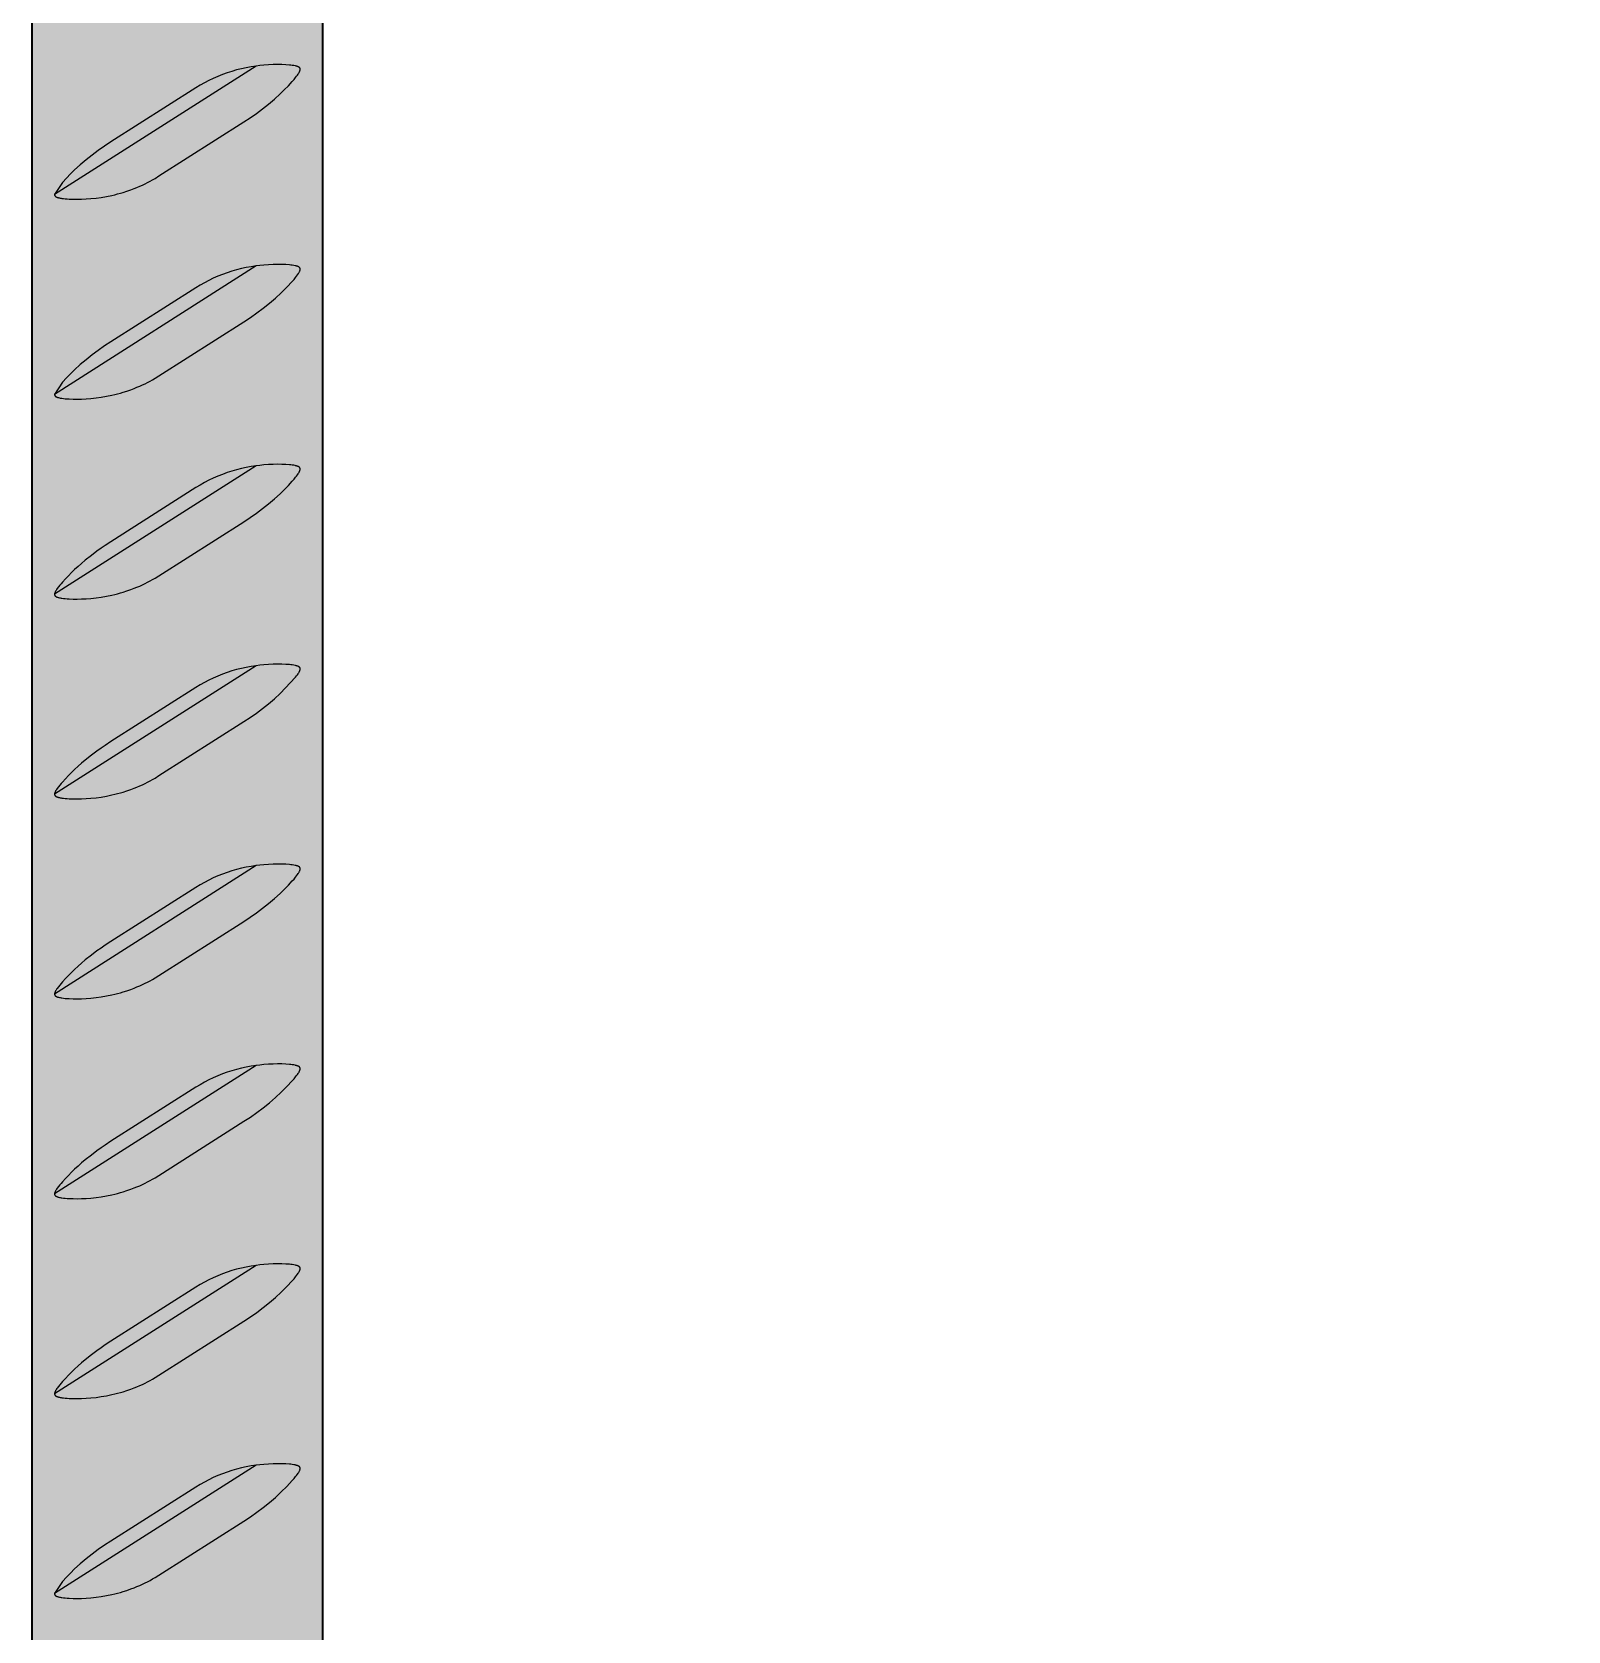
# Model space of a CAD drawing. Header units: millimetres. Extents: x -8 to 1608, y -703 to 404.
# Drawn here: x 1041.3 to 1125.8, y 93 to 181 of the extents above; entities that cross this region are included whole.
import ezdxf

# ---------------------------------------------------------------- set-up
doc = ezdxf.new("R2010")
doc.units = ezdxf.units.MM
doc.layers.add('Blocks', color=7, linetype='Continuous')
doc.layers.add('Blocks$Fill', color=7, linetype='Continuous', true_color=0xffffff)
doc.layers.add('Blocks$Inner', color=7, linetype='Continuous', lineweight=25, true_color=0x007f00)
doc.layers.add('Blocks$Outline', color=7, linetype='Continuous', lineweight=35, true_color=0xff3f3f)

# ---------------------------------------------------------------- blocks, each defined once
blk = doc.blocks.new('Rebar Coffee Table Side')
at = {"layer": 'Blocks$Fill'}
h = blk.add_hatch(color=256, dxfattribs=at)
h.paths.add_polyline_path([(94.85, 185.249), (95.1, 184.98), (108.803, 184.98), (550.85, 184.98), (550.85, 4), (550.851, 1.932), (550.855, 1.864), (550.861, 1.795), (550.869, 1.728), (550.879, 1.66), (550.892, 1.593), (550.907, 1.526), (550.924, 1.46), (550.944, 1.395), (550.966, 1.33), (550.99, 1.266), (551.016, 1.203), (551.044, 1.141), (551.074, 1.08), (551.107, 1.02), (551.141, 0.961), (551.178, 0.903), (551.216, 0.847), (551.257, 0.792), (551.299, 0.738), (551.343, 0.686), (551.389, 0.635), (551.436, 0.586), (551.485, 0.538), (551.536, 0.493), (551.588, 0.449), (551.642, 0.406), (551.697, 0.366), (551.753, 0.328), (551.811, 0.291), (551.87, 0.257), (551.93, 0.224), (551.991, 0.194), (552.053, 0.166), (552.116, 0.139), (552.18, 0.115), (552.245, 0.094), (552.311, 0.074), (552.377, 0.057), (552.443, 0.042), (552.51, 0.029), (552.578, 0.019), (552.646, 0.01), (552.714, 0.005), (552.782, 0.001), (552.85, 0), (564.919, 0.001), (564.987, 0.005), (565.055, 0.01), (565.123, 0.019), (565.19, 0.029), (565.257, 0.042), (565.324, 0.057), (565.39, 0.074), (565.455, 0.094), (565.52, 0.115), (565.584, 0.139), (565.647, 0.166), (565.709, 0.194), (565.77, 0.224), (565.83, 0.257), (565.889, 0.291), (565.947, 0.328), (566.004, 0.366), (566.059, 0.406), (566.112, 0.449), (566.165, 0.493), (566.215, 0.538), (566.264, 0.586), (566.312, 0.635), (566.358, 0.686), (566.402, 0.738), (566.444, 0.792), (566.484, 0.847), (566.523, 0.903), (566.559, 0.961), (566.594, 1.02), (566.626, 1.08), (566.656, 1.141), (566.685, 1.203), (566.711, 1.266), (566.735, 1.33), (566.757, 1.395), (566.776, 1.46), (566.793, 1.526), (566.808, 1.593), (566.821, 1.66), (566.832, 1.728), (566.84, 1.795), (566.846, 1.864), (566.849, 1.932), (566.85, 2), (566.85, 397), (559.345, 397), (550.851, 397), (550.85, 385.98), (429.135, 385.98), (428.886, 386), (546.85, 386), (547.85, 387), (547.85, 403), (546.85, 404), (98.85, 404), (97.85, 403), (97.85, 387), (98.85, 386), (216.815, 386), (216.565, 385.98), (95.1, 385.98), (94.851, 385.722), (94.85, 397), (91.783, 397), (87.794, 397), (86.355, 397), (78.85, 397), (78.85, 3), (78.851, 1.932), (78.855, 1.864), (78.861, 1.795), (78.869, 1.728), (78.879, 1.66), (78.892, 1.593), (78.907, 1.526), (78.924, 1.46), (78.944, 1.395), (78.966, 1.33), (78.99, 1.266), (79.016, 1.203), (79.044, 1.141), (79.074, 1.08), (79.107, 1.02), (79.141, 0.961), (79.178, 0.903), (79.216, 0.847), (79.257, 0.792), (79.299, 0.738), (79.343, 0.686), (79.389, 0.635), (79.436, 0.586), (79.485, 0.538), (79.536, 0.493), (79.588, 0.449), (79.642, 0.406), (79.697, 0.366), (79.753, 0.328), (79.811, 0.291), (79.87, 0.257), (79.93, 0.224), (79.991, 0.194), (80.053, 0.166), (80.116, 0.139), (80.18, 0.115), (80.245, 0.094), (80.311, 0.074), (80.377, 0.057), (80.443, 0.042), (80.51, 0.029), (80.578, 0.019), (80.646, 0.01), (80.714, 0.005), (80.782, 0.001), (80.85, 0), (92.919, 0.001), (92.987, 0.005), (93.055, 0.01), (93.123, 0.019), (93.19, 0.029), (93.257, 0.042), (93.324, 0.057), (93.39, 0.074), (93.455, 0.094), (93.52, 0.115), (93.584, 0.139), (93.647, 0.166), (93.709, 0.194), (93.77, 0.224), (93.83, 0.257), (93.889, 0.291), (93.947, 0.328), (94.004, 0.366), (94.059, 0.406), (94.112, 0.449), (94.165, 0.493), (94.215, 0.538), (94.264, 0.586), (94.312, 0.635), (94.358, 0.686), (94.402, 0.738), (94.444, 0.792), (94.484, 0.847), (94.523, 0.903), (94.559, 0.961), (94.594, 1.02), (94.626, 1.08), (94.656, 1.141), (94.685, 1.203), (94.711, 1.266), (94.735, 1.33), (94.757, 1.395), (94.776, 1.46), (94.793, 1.526), (94.808, 1.593), (94.821, 1.66), (94.832, 1.728), (94.84, 1.795), (94.846, 1.864), (94.849, 1.932), (94.85, 2)], flags=0)
h.paths.add_polyline_path([(322.147, 200.98), (95.1, 200.98), (94.851, 200.722), (94.85, 370.247), (95.1, 369.98), (108.803, 369.98), (550.85, 369.98), (550.85, 200.98), (404.73, 200.98), (323.635, 200.98)], flags=0)
at = {"layer": 'Blocks$Inner'}
for points in [[(94.85, 185.249), (94.85, 3)], [(78.85, 3), (78.85, 397)], [(91.183, 179.159), (90.912, 179.119), (90.643, 179.07), (90.376, 179.012), (90.11, 178.946), (89.847, 178.87), (89.587, 178.786), (89.33, 178.693), (89.076, 178.592), (88.825, 178.482), (88.578, 178.364), (88.336, 178.238), (88.098, 178.103), (87.864, 177.961), (83.193, 174.986), (82.841, 174.756), (82.497, 174.516), (82.16, 174.264), (81.831, 174.003), (81.51, 173.732), (81.198, 173.451), (80.966, 173.228), (80.742, 172.998), (80.525, 172.76), (80.091, 172.094), (80.091, 172.09), (80.091, 172.086), (80.091, 172.082), (80.091, 172.078), (80.092, 172.074), (80.092, 172.07), (80.093, 172.067), (80.094, 172.063), (80.094, 172.059), (80.095, 172.056), (80.096, 172.052), (80.097, 172.048), (80.098, 172.045), (80.1, 172.041), (80.101, 172.038), (80.103, 172.035), (80.104, 172.033), (80.105, 172.031), (80.106, 172.028), (80.108, 172.024), (80.11, 172.021), (80.113, 172.018), (80.115, 172.015), (80.117, 172.012), (80.12, 172.009), (80.122, 172.006), (80.125, 172.003), (80.127, 172), (80.13, 171.997), (80.133, 171.995), (80.136, 171.992), (80.139, 171.99), (80.142, 171.987), (80.146, 171.984), (80.15, 171.981), (80.154, 171.978), (80.158, 171.975), (80.162, 171.972), (80.166, 171.97), (80.171, 171.967), (80.175, 171.965), (80.184, 171.96), (80.193, 171.955), (80.202, 171.951), (80.211, 171.947), (80.223, 171.942), (80.236, 171.937), (80.249, 171.932), (80.262, 171.928), (80.289, 171.92), (80.315, 171.913), (80.359, 171.902), (80.403, 171.893), (80.449, 171.885), (80.494, 171.878), (80.587, 171.865), (80.682, 171.855), (80.785, 171.846), (80.891, 171.84), (81.108, 171.831), (81.335, 171.829), (81.571, 171.834), (81.825, 171.846), (82.091, 171.866), (82.373, 171.896), (82.654, 171.935), (82.953, 171.986), (83.25, 172.047), (83.404, 172.083), (83.558, 172.122), (83.712, 172.164), (83.864, 172.209), (84.077, 172.276), (84.288, 172.35), (84.478, 172.421), (84.628, 172.482), (84.777, 172.545), (84.924, 172.612), (85.07, 172.682), (85.21, 172.752), (85.348, 172.825), (85.485, 172.901), (85.621, 172.98), (85.837, 173.113), (90.507, 176.088), (90.859, 176.318), (91.204, 176.558), (91.54, 176.81), (91.87, 177.071), (92.19, 177.342), (92.503, 177.624), (92.734, 177.846), (92.959, 178.076), (93.175, 178.314), (93.268, 178.422), (93.358, 178.533), (93.409, 178.6), (93.459, 178.668), (93.496, 178.722), (93.514, 178.749), (93.531, 178.777), (93.545, 178.8), (93.557, 178.823), (93.569, 178.847), (93.575, 178.859), (93.581, 178.871), (93.584, 178.88), (93.588, 178.889), (93.592, 178.898), (93.595, 178.908), (93.598, 178.917), (93.601, 178.926), (93.603, 178.936), (93.604, 178.941), (93.605, 178.946), (93.607, 178.953), (93.608, 178.96), (93.608, 178.964), (93.609, 178.968), (93.609, 178.972), (93.609, 178.975), (93.609, 178.979), (93.61, 178.983), (93.61, 178.987), (93.609, 178.99), (93.609, 178.994), (93.609, 178.998), (93.608, 179.002), (93.608, 179.005), (93.607, 179.009), (93.607, 179.012), (93.606, 179.015), (93.605, 179.018), (93.604, 179.021), (93.603, 179.025), (93.602, 179.028), (93.601, 179.031), (93.6, 179.034), (93.599, 179.037), (93.597, 179.04), (93.596, 179.043), (93.594, 179.046), (93.593, 179.049), (93.591, 179.052), (93.589, 179.054), (93.587, 179.057), (93.585, 179.06), (93.582, 179.063), (93.58, 179.066), (93.578, 179.069), (93.575, 179.072), (93.573, 179.074), (93.57, 179.077), (93.567, 179.08), (93.564, 179.082), (93.562, 179.084), (93.559, 179.087), (93.556, 179.089), (93.553, 179.091), (93.547, 179.096), (93.543, 179.099), (93.539, 179.101), (93.535, 179.104), (93.531, 179.106), (93.523, 179.111), (93.515, 179.115), (93.506, 179.119), (93.498, 179.123), (93.489, 179.127), (93.48, 179.131), (93.469, 179.135), (93.457, 179.14), (93.445, 179.144), (93.433, 179.148), (93.409, 179.155), (93.385, 179.161), (93.358, 179.168), (93.33, 179.174), (93.253, 179.189), (93.175, 179.201), (93.097, 179.211), (93.018, 179.219), (92.81, 179.235), (92.592, 179.243), (92.365, 179.245), (92.129, 179.24), (91.869, 179.228), (91.61, 179.208), (91.396, 179.186), (91.183, 179.159), (80.091, 172.094)], [(91.183, 168.159), (90.912, 168.119), (90.643, 168.07), (90.376, 168.012), (90.11, 167.946), (89.847, 167.87), (89.587, 167.786), (89.33, 167.693), (89.076, 167.592), (88.825, 167.482), (88.578, 167.364), (88.336, 167.238), (88.098, 167.103), (87.864, 166.961), (83.193, 163.986), (82.841, 163.756), (82.497, 163.516), (82.16, 163.264), (81.831, 163.003), (81.51, 162.732), (81.198, 162.451), (80.966, 162.228), (80.742, 161.998), (80.525, 161.76), (80.091, 161.094), (80.091, 161.09), (80.091, 161.086), (80.091, 161.082), (80.091, 161.078), (80.092, 161.074), (80.092, 161.07), (80.093, 161.067), (80.094, 161.063), (80.094, 161.059), (80.095, 161.056), (80.096, 161.052), (80.097, 161.048), (80.098, 161.045), (80.1, 161.041), (80.101, 161.038), (80.103, 161.035), (80.104, 161.033), (80.105, 161.031), (80.106, 161.028), (80.108, 161.024), (80.11, 161.021), (80.113, 161.018), (80.115, 161.015), (80.117, 161.012), (80.12, 161.009), (80.122, 161.006), (80.125, 161.003), (80.127, 161), (80.13, 160.997), (80.133, 160.995), (80.136, 160.992), (80.139, 160.99), (80.142, 160.987), (80.146, 160.984), (80.15, 160.981), (80.154, 160.978), (80.158, 160.975), (80.162, 160.972), (80.166, 160.97), (80.171, 160.967), (80.175, 160.965), (80.184, 160.96), (80.193, 160.955), (80.202, 160.951), (80.211, 160.947), (80.223, 160.942), (80.236, 160.937), (80.249, 160.932), (80.262, 160.928), (80.289, 160.92), (80.315, 160.913), (80.359, 160.902), (80.403, 160.893), (80.449, 160.885), (80.494, 160.878), (80.587, 160.865), (80.682, 160.855), (80.785, 160.846), (80.891, 160.84), (81.108, 160.831), (81.335, 160.829), (81.571, 160.834), (81.825, 160.846), (82.091, 160.866), (82.373, 160.896), (82.654, 160.935), (82.953, 160.986), (83.25, 161.047), (83.404, 161.083), (83.558, 161.122), (83.712, 161.164), (83.864, 161.209), (84.077, 161.276), (84.288, 161.35), (84.478, 161.421), (84.628, 161.482), (84.777, 161.545), (84.924, 161.612), (85.07, 161.682), (85.21, 161.752), (85.348, 161.825), (85.485, 161.901), (85.621, 161.98), (85.837, 162.113), (90.507, 165.088), (90.873, 165.325), (91.23, 165.575), (91.578, 165.836), (91.917, 166.109), (92.247, 166.394), (92.567, 166.69), (92.876, 166.997), (93.175, 167.314), (93.268, 167.422), (93.358, 167.533), (93.409, 167.6), (93.459, 167.668), (93.496, 167.722), (93.514, 167.749), (93.531, 167.777), (93.545, 167.8), (93.557, 167.823), (93.569, 167.847), (93.575, 167.859), (93.581, 167.871), (93.584, 167.88), (93.588, 167.889), (93.592, 167.898), (93.595, 167.908), (93.598, 167.917), (93.601, 167.926), (93.603, 167.936), (93.604, 167.941), (93.605, 167.946), (93.607, 167.953), (93.608, 167.96), (93.608, 167.964), (93.609, 167.968), (93.609, 167.972), (93.609, 167.975), (93.609, 167.979), (93.61, 167.983), (93.61, 167.987), (93.609, 167.99), (93.609, 167.994), (93.609, 167.998), (93.608, 168.002), (93.608, 168.005), (93.607, 168.009), (93.607, 168.012), (93.606, 168.015), (93.605, 168.018), (93.604, 168.021), (93.603, 168.025), (93.602, 168.028), (93.601, 168.031), (93.6, 168.034), (93.599, 168.037), (93.597, 168.04), (93.596, 168.043), (93.594, 168.046), (93.593, 168.049), (93.591, 168.052), (93.589, 168.054), (93.587, 168.057), (93.585, 168.06), (93.582, 168.063), (93.58, 168.066), (93.578, 168.069), (93.575, 168.072), (93.573, 168.074), (93.57, 168.077), (93.567, 168.08), (93.564, 168.082), (93.562, 168.084), (93.559, 168.087), (93.556, 168.089), (93.553, 168.091), (93.547, 168.096), (93.543, 168.099), (93.539, 168.101), (93.535, 168.104), (93.531, 168.106), (93.523, 168.111), (93.515, 168.115), (93.506, 168.119), (93.498, 168.123), (93.489, 168.127), (93.48, 168.131), (93.469, 168.135), (93.457, 168.14), (93.445, 168.144), (93.433, 168.148), (93.409, 168.155), (93.385, 168.161), (93.358, 168.168), (93.33, 168.174), (93.253, 168.189), (93.175, 168.201), (93.097, 168.211), (93.018, 168.219), (92.81, 168.235), (92.592, 168.243), (92.365, 168.245), (92.129, 168.24), (91.869, 168.228), (91.61, 168.208), (91.396, 168.186), (91.183, 168.159), (80.091, 161.094)], [(91.183, 157.159), (90.912, 157.119), (90.643, 157.07), (90.376, 157.012), (90.11, 156.946), (89.847, 156.87), (89.587, 156.786), (89.33, 156.693), (89.076, 156.592), (88.825, 156.482), (88.578, 156.364), (88.336, 156.238), (88.098, 156.103), (87.864, 155.961), (83.193, 152.986), (82.876, 152.779), (82.649, 152.623), (82.425, 152.463), (82.119, 152.233), (81.785, 151.966), (81.581, 151.794), (81.387, 151.624), (81.198, 151.451), (81.023, 151.284), (80.853, 151.114), (80.687, 150.939), (80.525, 150.76), (80.451, 150.674), (80.379, 150.587), (80.309, 150.497), (80.241, 150.406), (80.207, 150.357), (80.192, 150.333), (80.177, 150.309), (80.164, 150.288), (80.152, 150.267), (80.14, 150.245), (80.129, 150.223), (80.121, 150.206), (80.117, 150.197), (80.114, 150.188), (80.11, 150.18), (80.107, 150.171), (80.104, 150.162), (80.101, 150.152), (80.099, 150.145), (80.097, 150.138), (80.095, 150.131), (80.094, 150.123), (80.093, 150.116), (80.092, 150.112), (80.092, 150.109), (80.092, 150.105), (80.091, 150.101), (80.091, 150.098), (80.091, 150.094), (80.091, 150.09), (80.091, 150.086), (80.091, 150.082), (80.091, 150.078), (80.092, 150.074), (80.092, 150.07), (80.093, 150.067), (80.094, 150.063), (80.094, 150.059), (80.095, 150.056), (80.096, 150.052), (80.097, 150.048), (80.098, 150.045), (80.1, 150.041), (80.101, 150.038), (80.103, 150.035), (80.104, 150.033), (80.105, 150.031), (80.106, 150.028), (80.108, 150.024), (80.11, 150.021), (80.113, 150.018), (80.115, 150.015), (80.117, 150.012), (80.12, 150.009), (80.122, 150.006), (80.125, 150.003), (80.127, 150), (80.13, 149.997), (80.133, 149.995), (80.136, 149.992), (80.139, 149.99), (80.142, 149.987), (80.146, 149.984), (80.15, 149.981), (80.154, 149.978), (80.158, 149.975), (80.162, 149.972), (80.166, 149.97), (80.171, 149.967), (80.175, 149.965), (80.184, 149.96), (80.193, 149.955), (80.202, 149.951), (80.211, 149.947), (80.223, 149.942), (80.236, 149.937), (80.249, 149.932), (80.262, 149.928), (80.289, 149.92), (80.315, 149.913), (80.359, 149.902), (80.403, 149.893), (80.449, 149.885), (80.494, 149.878), (80.587, 149.865), (80.682, 149.855), (80.785, 149.846), (80.891, 149.84), (81.108, 149.831), (81.335, 149.829), (81.571, 149.834), (81.825, 149.846), (82.091, 149.866), (82.373, 149.896), (82.654, 149.935), (82.953, 149.986), (83.25, 150.047), (83.404, 150.083), (83.558, 150.122), (83.712, 150.164), (83.864, 150.209), (84.077, 150.276), (84.288, 150.35), (84.478, 150.421), (84.628, 150.482), (84.777, 150.545), (84.924, 150.612), (85.07, 150.682), (85.21, 150.752), (85.348, 150.825), (85.485, 150.901), (85.621, 150.98), (85.837, 151.113), (90.507, 154.088), (90.859, 154.318), (91.204, 154.558), (91.54, 154.81), (91.87, 155.071), (92.19, 155.342), (92.503, 155.624), (92.734, 155.846), (92.959, 156.076), (93.175, 156.314), (93.268, 156.422), (93.358, 156.533), (93.409, 156.6), (93.459, 156.668), (93.496, 156.722), (93.514, 156.749), (93.531, 156.777), (93.545, 156.8), (93.557, 156.823), (93.569, 156.847), (93.575, 156.859), (93.581, 156.871), (93.584, 156.88), (93.588, 156.889), (93.592, 156.898), (93.595, 156.908), (93.598, 156.917), (93.601, 156.926), (93.603, 156.936), (93.604, 156.941), (93.605, 156.946), (93.607, 156.953), (93.608, 156.96), (93.608, 156.964), (93.609, 156.968), (93.609, 156.972), (93.609, 156.975), (93.609, 156.979), (93.61, 156.983), (93.61, 156.987), (93.609, 156.99), (93.609, 156.994), (93.609, 156.998), (93.608, 157.002), (93.608, 157.005), (93.607, 157.009), (93.607, 157.012), (93.606, 157.015), (93.605, 157.018), (93.604, 157.021), (93.603, 157.025), (93.602, 157.028), (93.601, 157.031), (93.6, 157.034), (93.599, 157.037), (93.597, 157.04), (93.596, 157.043), (93.594, 157.046), (93.593, 157.049), (93.591, 157.052), (93.589, 157.054), (93.587, 157.057), (93.585, 157.06), (93.582, 157.063), (93.58, 157.066), (93.578, 157.069), (93.575, 157.072), (93.573, 157.074), (93.57, 157.077), (93.567, 157.08), (93.564, 157.082), (93.562, 157.084), (93.559, 157.087), (93.556, 157.089), (93.553, 157.091), (93.547, 157.096), (93.543, 157.099), (93.539, 157.101), (93.535, 157.104), (93.531, 157.106), (93.523, 157.111), (93.515, 157.115), (93.506, 157.119), (93.498, 157.123), (93.489, 157.127), (93.48, 157.131), (93.469, 157.135), (93.457, 157.14), (93.445, 157.144), (93.433, 157.148), (93.409, 157.155), (93.385, 157.161), (93.358, 157.168), (93.33, 157.174), (93.253, 157.189), (93.175, 157.201), (93.097, 157.211), (93.018, 157.219), (92.81, 157.235), (92.592, 157.243), (92.365, 157.245), (92.129, 157.24), (91.869, 157.228), (91.61, 157.208), (91.396, 157.186), (91.183, 157.159), (80.091, 150.094)], [(91.183, 146.159), (90.912, 146.119), (90.643, 146.07), (90.376, 146.012), (90.11, 145.946), (89.847, 145.87), (89.587, 145.786), (89.33, 145.693), (89.076, 145.592), (88.825, 145.482), (88.578, 145.364), (88.336, 145.238), (88.098, 145.103), (87.864, 144.961), (83.193, 141.986), (82.876, 141.779), (82.649, 141.623), (82.425, 141.463), (82.119, 141.233), (81.785, 140.966), (81.581, 140.794), (81.387, 140.624), (81.198, 140.451), (81.023, 140.284), (80.853, 140.114), (80.687, 139.939), (80.525, 139.76), (80.451, 139.674), (80.379, 139.587), (80.309, 139.497), (80.241, 139.406), (80.207, 139.357), (80.192, 139.333), (80.177, 139.309), (80.164, 139.288), (80.152, 139.267), (80.14, 139.245), (80.129, 139.223), (80.121, 139.206), (80.117, 139.197), (80.114, 139.188), (80.11, 139.18), (80.107, 139.171), (80.104, 139.162), (80.101, 139.152), (80.099, 139.145), (80.097, 139.138), (80.095, 139.131), (80.094, 139.123), (80.093, 139.116), (80.092, 139.112), (80.092, 139.109), (80.092, 139.105), (80.091, 139.101), (80.091, 139.098), (80.091, 139.094), (80.091, 139.09), (80.091, 139.086), (80.091, 139.082), (80.091, 139.078), (80.092, 139.074), (80.092, 139.07), (80.093, 139.067), (80.094, 139.063), (80.094, 139.059), (80.095, 139.056), (80.096, 139.052), (80.097, 139.048), (80.098, 139.045), (80.1, 139.041), (80.101, 139.038), (80.103, 139.035), (80.104, 139.033), (80.105, 139.031), (80.106, 139.028), (80.108, 139.024), (80.11, 139.021), (80.113, 139.018), (80.115, 139.015), (80.117, 139.012), (80.12, 139.009), (80.122, 139.006), (80.125, 139.003), (80.127, 139), (80.13, 138.997), (80.133, 138.995), (80.136, 138.992), (80.139, 138.99), (80.142, 138.987), (80.146, 138.984), (80.15, 138.981), (80.154, 138.978), (80.158, 138.975), (80.162, 138.972), (80.166, 138.97), (80.171, 138.967), (80.175, 138.965), (80.184, 138.96), (80.193, 138.955), (80.202, 138.951), (80.211, 138.947), (80.223, 138.942), (80.236, 138.937), (80.249, 138.932), (80.262, 138.928), (80.289, 138.92), (80.315, 138.913), (80.359, 138.902), (80.403, 138.893), (80.449, 138.885), (80.494, 138.878), (80.587, 138.865), (80.682, 138.855), (80.785, 138.846), (80.891, 138.84), (81.108, 138.831), (81.335, 138.829), (81.571, 138.834), (81.825, 138.846), (82.091, 138.866), (82.373, 138.896), (82.654, 138.935), (82.953, 138.986), (83.25, 139.047), (83.404, 139.083), (83.558, 139.122), (83.712, 139.164), (83.864, 139.209), (84.077, 139.276), (84.288, 139.35), (84.478, 139.421), (84.628, 139.482), (84.777, 139.545), (84.924, 139.612), (85.07, 139.682), (85.21, 139.752), (85.348, 139.825), (85.485, 139.901), (85.621, 139.98), (85.837, 140.113), (90.507, 143.088), (90.859, 143.318), (91.204, 143.558), (91.54, 143.81), (91.87, 144.071), (92.19, 144.342), (92.503, 144.624), (93.358, 145.533), (93.409, 145.6), (93.459, 145.668), (93.496, 145.722), (93.514, 145.749), (93.531, 145.777), (93.545, 145.8), (93.557, 145.823), (93.569, 145.847), (93.575, 145.859), (93.581, 145.871), (93.584, 145.88), (93.588, 145.889), (93.592, 145.898), (93.595, 145.908), (93.598, 145.917), (93.601, 145.926), (93.603, 145.936), (93.604, 145.941), (93.605, 145.946), (93.607, 145.953), (93.608, 145.96), (93.608, 145.964), (93.609, 145.968), (93.609, 145.972), (93.609, 145.975), (93.609, 145.979), (93.61, 145.983), (93.61, 145.987), (93.609, 145.99), (93.609, 145.994), (93.609, 145.998), (93.608, 146.002), (93.608, 146.005), (93.607, 146.009), (93.607, 146.012), (93.606, 146.015), (93.605, 146.018), (93.604, 146.021), (93.603, 146.025), (93.602, 146.028), (93.601, 146.031), (93.6, 146.034), (93.599, 146.037), (93.597, 146.04), (93.596, 146.043), (93.594, 146.046), (93.593, 146.049), (93.591, 146.052), (93.589, 146.054), (93.587, 146.057), (93.585, 146.06), (93.582, 146.063), (93.58, 146.066), (93.578, 146.069), (93.575, 146.072), (93.573, 146.074), (93.57, 146.077), (93.567, 146.08), (93.564, 146.082), (93.562, 146.084), (93.559, 146.087), (93.556, 146.089), (93.553, 146.091), (93.547, 146.096), (93.543, 146.099), (93.539, 146.101), (93.535, 146.104), (93.531, 146.106), (93.523, 146.111), (93.515, 146.115), (93.506, 146.119), (93.498, 146.123), (93.489, 146.127), (93.48, 146.131), (93.469, 146.135), (93.457, 146.14), (93.445, 146.144), (93.433, 146.148), (93.409, 146.155), (93.385, 146.161), (93.358, 146.168), (93.33, 146.174), (93.253, 146.189), (93.175, 146.201), (93.097, 146.211), (93.018, 146.219), (92.81, 146.235), (92.592, 146.243), (92.365, 146.245), (92.129, 146.24), (91.869, 146.228), (91.61, 146.208), (91.396, 146.186), (91.183, 146.159), (80.091, 139.094)], [(91.183, 135.159), (90.912, 135.119), (90.643, 135.07), (90.376, 135.012), (90.11, 134.946), (89.847, 134.87), (89.587, 134.786), (89.33, 134.693), (89.076, 134.592), (88.825, 134.482), (88.578, 134.364), (88.336, 134.238), (88.098, 134.103), (87.864, 133.961), (83.193, 130.986), (82.876, 130.779), (82.649, 130.623), (82.425, 130.463), (82.119, 130.233), (81.785, 129.966), (81.581, 129.794), (81.387, 129.624), (81.198, 129.451), (81.023, 129.284), (80.853, 129.114), (80.687, 128.939), (80.525, 128.76), (80.451, 128.674), (80.379, 128.587), (80.309, 128.497), (80.241, 128.406), (80.207, 128.357), (80.192, 128.333), (80.177, 128.309), (80.164, 128.288), (80.152, 128.267), (80.14, 128.245), (80.129, 128.223), (80.121, 128.206), (80.117, 128.197), (80.114, 128.188), (80.11, 128.18), (80.107, 128.171), (80.104, 128.162), (80.101, 128.152), (80.099, 128.145), (80.097, 128.138), (80.095, 128.131), (80.094, 128.123), (80.093, 128.116), (80.092, 128.112), (80.092, 128.109), (80.092, 128.105), (80.091, 128.101), (80.091, 128.098), (80.091, 128.094), (80.091, 128.09), (80.091, 128.086), (80.091, 128.082), (80.091, 128.078), (80.092, 128.074), (80.092, 128.07), (80.093, 128.067), (80.094, 128.063), (80.094, 128.059), (80.095, 128.056), (80.096, 128.052), (80.097, 128.048), (80.098, 128.045), (80.1, 128.041), (80.101, 128.038), (80.103, 128.035), (80.104, 128.033), (80.105, 128.031), (80.106, 128.028), (80.108, 128.024), (80.11, 128.021), (80.113, 128.018), (80.115, 128.015), (80.117, 128.012), (80.12, 128.009), (80.122, 128.006), (80.125, 128.003), (80.127, 128), (80.13, 127.997), (80.133, 127.995), (80.136, 127.992), (80.139, 127.99), (80.142, 127.987), (80.146, 127.984), (80.15, 127.981), (80.154, 127.978), (80.158, 127.975), (80.162, 127.972), (80.166, 127.97), (80.171, 127.967), (80.175, 127.965), (80.184, 127.96), (80.193, 127.955), (80.202, 127.951), (80.211, 127.947), (80.223, 127.942), (80.236, 127.937), (80.249, 127.932), (80.262, 127.928), (80.289, 127.92), (80.315, 127.913), (80.359, 127.902), (80.403, 127.893), (80.449, 127.885), (80.494, 127.878), (80.587, 127.865), (80.682, 127.855), (80.785, 127.846), (80.891, 127.84), (81.108, 127.831), (81.335, 127.829), (81.571, 127.834), (81.825, 127.846), (82.091, 127.866), (82.373, 127.896), (82.654, 127.935), (82.953, 127.986), (83.25, 128.047), (83.404, 128.083), (83.558, 128.122), (83.712, 128.164), (83.864, 128.209), (84.077, 128.276), (84.288, 128.35), (84.478, 128.421), (84.628, 128.482), (84.777, 128.545), (84.924, 128.612), (85.07, 128.682), (85.21, 128.752), (85.348, 128.825), (85.485, 128.901), (85.621, 128.98), (85.837, 129.113), (90.507, 132.088), (90.859, 132.318), (91.204, 132.558), (91.54, 132.81), (91.87, 133.071), (92.19, 133.342), (92.503, 133.624), (92.734, 133.846), (92.959, 134.076), (93.175, 134.314), (93.268, 134.422), (93.358, 134.533), (93.409, 134.6), (93.459, 134.668), (93.496, 134.722), (93.514, 134.749), (93.531, 134.777), (93.545, 134.8), (93.557, 134.823), (93.569, 134.847), (93.575, 134.859), (93.581, 134.871), (93.584, 134.88), (93.588, 134.889), (93.592, 134.898), (93.595, 134.908), (93.598, 134.917), (93.601, 134.926), (93.603, 134.936), (93.604, 134.941), (93.605, 134.946), (93.607, 134.953), (93.608, 134.96), (93.608, 134.964), (93.609, 134.968), (93.609, 134.972), (93.609, 134.975), (93.609, 134.979), (93.61, 134.983), (93.61, 134.987), (93.609, 134.99), (93.609, 134.994), (93.609, 134.998), (93.608, 135.002), (93.608, 135.005), (93.607, 135.009), (93.607, 135.012), (93.606, 135.015), (93.605, 135.018), (93.604, 135.021), (93.603, 135.025), (93.602, 135.028), (93.601, 135.031), (93.6, 135.034), (93.599, 135.037), (93.597, 135.04), (93.596, 135.043), (93.594, 135.046), (93.593, 135.049), (93.591, 135.052), (93.589, 135.054), (93.587, 135.057), (93.585, 135.06), (93.582, 135.063), (93.58, 135.066), (93.578, 135.069), (93.575, 135.072), (93.573, 135.074), (93.57, 135.077), (93.567, 135.08), (93.564, 135.082), (93.562, 135.084), (93.559, 135.087), (93.556, 135.089), (93.553, 135.091), (93.547, 135.096), (93.543, 135.099), (93.539, 135.101), (93.535, 135.104), (93.531, 135.106), (93.523, 135.111), (93.515, 135.115), (93.506, 135.119), (93.498, 135.123), (93.489, 135.127), (93.48, 135.131), (93.469, 135.135), (93.457, 135.14), (93.445, 135.144), (93.433, 135.148), (93.409, 135.155), (93.385, 135.161), (93.358, 135.168), (93.33, 135.174), (93.253, 135.189), (93.175, 135.201), (93.097, 135.211), (93.018, 135.219), (92.81, 135.235), (92.592, 135.243), (92.365, 135.245), (92.129, 135.24), (91.869, 135.228), (91.61, 135.208), (91.396, 135.186), (91.183, 135.159), (80.091, 128.094)], [(91.183, 124.159), (90.912, 124.119), (90.643, 124.07), (90.376, 124.012), (90.11, 123.946), (89.847, 123.87), (89.587, 123.786), (89.33, 123.693), (89.076, 123.592), (88.825, 123.482), (88.578, 123.364), (88.336, 123.238), (88.098, 123.103), (87.864, 122.961), (83.193, 119.986), (82.876, 119.779), (82.649, 119.623), (82.425, 119.463), (82.119, 119.233), (81.785, 118.966), (81.581, 118.794), (81.387, 118.624), (81.198, 118.451), (81.023, 118.284), (80.853, 118.114), (80.687, 117.939), (80.525, 117.76), (80.451, 117.674), (80.379, 117.587), (80.309, 117.497), (80.241, 117.406), (80.207, 117.357), (80.192, 117.333), (80.177, 117.309), (80.164, 117.288), (80.152, 117.267), (80.14, 117.245), (80.129, 117.223), (80.121, 117.206), (80.117, 117.197), (80.114, 117.188), (80.11, 117.18), (80.107, 117.171), (80.104, 117.162), (80.101, 117.152), (80.099, 117.145), (80.097, 117.138), (80.095, 117.131), (80.094, 117.123), (80.093, 117.116), (80.092, 117.112), (80.092, 117.109), (80.092, 117.105), (80.091, 117.101), (80.091, 117.098), (80.091, 117.094), (80.091, 117.09), (80.091, 117.086), (80.091, 117.082), (80.091, 117.078), (80.092, 117.074), (80.092, 117.07), (80.093, 117.067), (80.094, 117.063), (80.094, 117.059), (80.095, 117.056), (80.096, 117.052), (80.097, 117.048), (80.098, 117.045), (80.1, 117.041), (80.101, 117.038), (80.103, 117.035), (80.104, 117.033), (80.105, 117.031), (80.106, 117.028), (80.108, 117.024), (80.11, 117.021), (80.113, 117.018), (80.115, 117.015), (80.117, 117.012), (80.12, 117.009), (80.122, 117.006), (80.125, 117.003), (80.127, 117), (80.13, 116.997), (80.133, 116.995), (80.136, 116.992), (80.139, 116.99), (80.142, 116.987), (80.146, 116.984), (80.15, 116.981), (80.154, 116.978), (80.158, 116.975), (80.162, 116.972), (80.166, 116.97), (80.171, 116.967), (80.175, 116.965), (80.184, 116.96), (80.193, 116.955), (80.202, 116.951), (80.211, 116.947), (80.223, 116.942), (80.236, 116.937), (80.249, 116.932), (80.262, 116.928), (80.289, 116.92), (80.315, 116.913), (80.359, 116.902), (80.403, 116.893), (80.449, 116.885), (80.494, 116.878), (80.587, 116.865), (80.682, 116.855), (80.785, 116.846), (80.891, 116.84), (81.108, 116.831), (81.335, 116.829), (81.571, 116.834), (81.825, 116.846), (82.091, 116.866), (82.373, 116.896), (82.654, 116.935), (82.953, 116.986), (83.25, 117.047), (83.404, 117.083), (83.558, 117.122), (83.712, 117.164), (83.864, 117.209), (84.077, 117.276), (84.288, 117.35), (84.478, 117.421), (84.628, 117.482), (84.777, 117.545), (84.924, 117.612), (85.07, 117.682), (85.21, 117.752), (85.348, 117.825), (85.485, 117.901), (85.621, 117.98), (85.837, 118.113), (90.507, 121.088), (90.873, 121.325), (91.23, 121.575), (91.578, 121.836), (91.917, 122.109), (92.247, 122.394), (92.567, 122.69), (92.876, 122.997), (93.175, 123.314), (93.268, 123.422), (93.358, 123.533), (93.409, 123.6), (93.459, 123.668), (93.496, 123.722), (93.514, 123.749), (93.531, 123.777), (93.545, 123.8), (93.557, 123.823), (93.569, 123.847), (93.575, 123.859), (93.581, 123.871), (93.584, 123.88), (93.588, 123.889), (93.592, 123.898), (93.595, 123.908), (93.598, 123.917), (93.601, 123.926), (93.603, 123.936), (93.604, 123.941), (93.605, 123.946), (93.607, 123.953), (93.608, 123.96), (93.608, 123.964), (93.609, 123.968), (93.609, 123.972), (93.609, 123.975), (93.609, 123.979), (93.61, 123.983), (93.61, 123.987), (93.609, 123.99), (93.609, 123.994), (93.609, 123.998), (93.608, 124.002), (93.608, 124.005), (93.607, 124.009), (93.607, 124.012), (93.606, 124.015), (93.605, 124.018), (93.604, 124.021), (93.603, 124.025), (93.602, 124.028), (93.601, 124.031), (93.6, 124.034), (93.599, 124.037), (93.597, 124.04), (93.596, 124.043), (93.594, 124.046), (93.593, 124.049), (93.591, 124.052), (93.589, 124.054), (93.587, 124.057), (93.585, 124.06), (93.582, 124.063), (93.58, 124.066), (93.578, 124.069), (93.575, 124.072), (93.573, 124.074), (93.57, 124.077), (93.567, 124.08), (93.564, 124.082), (93.562, 124.084), (93.559, 124.087), (93.556, 124.089), (93.553, 124.091), (93.547, 124.096), (93.543, 124.099), (93.539, 124.101), (93.535, 124.104), (93.531, 124.106), (93.523, 124.111), (93.515, 124.115), (93.506, 124.119), (93.498, 124.123), (93.489, 124.127), (93.48, 124.131), (93.469, 124.135), (93.457, 124.14), (93.445, 124.144), (93.433, 124.148), (93.409, 124.155), (93.385, 124.161), (93.358, 124.168), (93.33, 124.174), (93.253, 124.189), (93.175, 124.201), (93.097, 124.211), (93.018, 124.219), (92.81, 124.235), (92.592, 124.243), (92.365, 124.245), (92.129, 124.24), (91.869, 124.228), (91.61, 124.208), (91.396, 124.186), (91.183, 124.159), (80.091, 117.094)], [(91.183, 113.159), (90.912, 113.119), (90.643, 113.07), (90.376, 113.012), (90.11, 112.946), (89.847, 112.87), (89.587, 112.786), (89.33, 112.693), (89.076, 112.592), (88.825, 112.482), (88.578, 112.364), (88.336, 112.238), (88.098, 112.103), (87.864, 111.961), (83.193, 108.986), (82.876, 108.779), (82.649, 108.623), (82.425, 108.463), (82.119, 108.233), (81.785, 107.966), (81.581, 107.794), (81.387, 107.624), (81.198, 107.451), (81.023, 107.284), (80.853, 107.114), (80.687, 106.939), (80.525, 106.76), (80.451, 106.674), (80.379, 106.587), (80.309, 106.497), (80.241, 106.406), (80.207, 106.357), (80.192, 106.333), (80.177, 106.309), (80.164, 106.288), (80.152, 106.267), (80.14, 106.245), (80.129, 106.223), (80.121, 106.206), (80.117, 106.197), (80.114, 106.188), (80.11, 106.18), (80.107, 106.171), (80.104, 106.162), (80.101, 106.152), (80.099, 106.145), (80.097, 106.138), (80.095, 106.131), (80.094, 106.123), (80.093, 106.116), (80.092, 106.112), (80.092, 106.109), (80.092, 106.105), (80.091, 106.101), (80.091, 106.098), (80.091, 106.094), (80.091, 106.09), (80.091, 106.086), (80.091, 106.082), (80.091, 106.078), (80.092, 106.074), (80.092, 106.07), (80.093, 106.067), (80.094, 106.063), (80.094, 106.059), (80.095, 106.056), (80.096, 106.052), (80.097, 106.048), (80.098, 106.045), (80.1, 106.041), (80.101, 106.038), (80.103, 106.035), (80.104, 106.033), (80.105, 106.031), (80.106, 106.028), (80.108, 106.024), (80.11, 106.021), (80.113, 106.018), (80.115, 106.015), (80.117, 106.012), (80.12, 106.009), (80.122, 106.006), (80.125, 106.003), (80.127, 106), (80.13, 105.997), (80.133, 105.995), (80.136, 105.992), (80.139, 105.99), (80.142, 105.987), (80.146, 105.984), (80.15, 105.981), (80.154, 105.978), (80.158, 105.975), (80.162, 105.972), (80.166, 105.97), (80.171, 105.967), (80.175, 105.965), (80.184, 105.96), (80.193, 105.955), (80.202, 105.951), (80.211, 105.947), (80.223, 105.942), (80.236, 105.937), (80.249, 105.932), (80.262, 105.928), (80.289, 105.92), (80.315, 105.913), (80.359, 105.902), (80.403, 105.893), (80.449, 105.885), (80.494, 105.878), (80.587, 105.865), (80.682, 105.855), (80.785, 105.846), (80.891, 105.84), (81.108, 105.831), (81.335, 105.829), (81.571, 105.834), (81.825, 105.846), (82.091, 105.866), (82.373, 105.896), (82.654, 105.935), (82.953, 105.986), (83.25, 106.047), (83.404, 106.083), (83.558, 106.122), (83.712, 106.164), (83.864, 106.209), (84.077, 106.276), (84.288, 106.35), (84.478, 106.421), (84.628, 106.482), (84.777, 106.545), (84.924, 106.612), (85.07, 106.682), (85.21, 106.752), (85.348, 106.825), (85.485, 106.901), (85.621, 106.98), (85.837, 107.113), (90.507, 110.088), (90.873, 110.325), (91.23, 110.575), (91.578, 110.836), (91.917, 111.109), (92.247, 111.394), (92.567, 111.69), (92.876, 111.997), (93.175, 112.314), (93.268, 112.422), (93.358, 112.533), (93.409, 112.6), (93.459, 112.668), (93.496, 112.722), (93.514, 112.749), (93.531, 112.777), (93.545, 112.8), (93.557, 112.823), (93.569, 112.847), (93.575, 112.859), (93.581, 112.871), (93.584, 112.88), (93.588, 112.889), (93.592, 112.898), (93.595, 112.908), (93.598, 112.917), (93.601, 112.926), (93.603, 112.936), (93.604, 112.941), (93.605, 112.946), (93.607, 112.953), (93.608, 112.96), (93.608, 112.964), (93.609, 112.968), (93.609, 112.972), (93.609, 112.975), (93.609, 112.979), (93.61, 112.983), (93.61, 112.987), (93.609, 112.99), (93.609, 112.994), (93.609, 112.998), (93.608, 113.002), (93.608, 113.005), (93.607, 113.009), (93.607, 113.012), (93.606, 113.015), (93.605, 113.018), (93.604, 113.021), (93.603, 113.025), (93.602, 113.028), (93.601, 113.031), (93.6, 113.034), (93.599, 113.037), (93.597, 113.04), (93.596, 113.043), (93.594, 113.046), (93.593, 113.049), (93.591, 113.052), (93.589, 113.054), (93.587, 113.057), (93.585, 113.06), (93.582, 113.063), (93.58, 113.066), (93.578, 113.069), (93.575, 113.072), (93.573, 113.074), (93.57, 113.077), (93.567, 113.08), (93.564, 113.082), (93.562, 113.084), (93.559, 113.087), (93.556, 113.089), (93.553, 113.091), (93.547, 113.096), (93.543, 113.099), (93.539, 113.101), (93.535, 113.104), (93.531, 113.106), (93.523, 113.111), (93.515, 113.115), (93.506, 113.119), (93.498, 113.123), (93.489, 113.127), (93.48, 113.131), (93.469, 113.135), (93.457, 113.14), (93.445, 113.144), (93.433, 113.148), (93.409, 113.155), (93.385, 113.161), (93.358, 113.168), (93.33, 113.174), (93.253, 113.189), (93.175, 113.201), (93.097, 113.211), (93.018, 113.219), (92.81, 113.235), (92.592, 113.243), (92.365, 113.245), (92.129, 113.24), (91.869, 113.228), (91.61, 113.208), (91.396, 113.186), (91.183, 113.159), (80.091, 106.094)], [(91.183, 102.159), (90.912, 102.119), (90.643, 102.07), (90.376, 102.012), (90.11, 101.946), (89.847, 101.87), (89.587, 101.786), (89.33, 101.693), (89.076, 101.592), (88.825, 101.482), (88.578, 101.364), (88.336, 101.238), (88.098, 101.103), (87.864, 100.961), (83.193, 97.986), (82.841, 97.756), (82.497, 97.516), (82.16, 97.264), (81.831, 97.003), (81.51, 96.732), (81.198, 96.451), (80.966, 96.228), (80.742, 95.998), (80.525, 95.76), (80.091, 95.094), (80.091, 95.09), (80.091, 95.086), (80.091, 95.082), (80.091, 95.078), (80.092, 95.074), (80.092, 95.07), (80.093, 95.067), (80.094, 95.063), (80.094, 95.059), (80.095, 95.056), (80.096, 95.052), (80.097, 95.048), (80.098, 95.045), (80.1, 95.041), (80.101, 95.038), (80.103, 95.035), (80.104, 95.033), (80.105, 95.031), (80.106, 95.028), (80.108, 95.024), (80.11, 95.021), (80.113, 95.018), (80.115, 95.015), (80.117, 95.012), (80.12, 95.009), (80.122, 95.006), (80.125, 95.003), (80.127, 95), (80.13, 94.997), (80.133, 94.995), (80.136, 94.992), (80.139, 94.99), (80.142, 94.987), (80.146, 94.984), (80.15, 94.981), (80.154, 94.978), (80.158, 94.975), (80.162, 94.972), (80.166, 94.97), (80.171, 94.967), (80.175, 94.965), (80.184, 94.96), (80.193, 94.955), (80.202, 94.951), (80.211, 94.947), (80.223, 94.942), (80.236, 94.937), (80.249, 94.932), (80.262, 94.928), (80.289, 94.92), (80.315, 94.913), (80.359, 94.902), (80.403, 94.893), (80.449, 94.885), (80.494, 94.878), (80.587, 94.865), (80.682, 94.855), (80.785, 94.846), (80.891, 94.84), (81.108, 94.831), (81.335, 94.829), (81.571, 94.834), (81.825, 94.846), (82.091, 94.866), (82.373, 94.896), (82.654, 94.935), (82.953, 94.986), (83.25, 95.047), (83.404, 95.083), (83.558, 95.122), (83.712, 95.164), (83.864, 95.209), (84.077, 95.276), (84.288, 95.35), (84.478, 95.421), (84.628, 95.482), (84.777, 95.545), (84.924, 95.612), (85.07, 95.682), (85.21, 95.752), (85.348, 95.825), (85.485, 95.901), (85.621, 95.98), (85.837, 96.113), (90.507, 99.088), (90.873, 99.325), (91.23, 99.575), (91.578, 99.836), (91.917, 100.109), (92.247, 100.394), (92.567, 100.69), (92.876, 100.997), (93.175, 101.314), (93.268, 101.422), (93.358, 101.533), (93.409, 101.6), (93.459, 101.668), (93.496, 101.722), (93.514, 101.749), (93.531, 101.777), (93.545, 101.8), (93.557, 101.823), (93.569, 101.847), (93.575, 101.859), (93.581, 101.871), (93.584, 101.88), (93.588, 101.889), (93.592, 101.898), (93.595, 101.908), (93.598, 101.917), (93.601, 101.926), (93.603, 101.936), (93.604, 101.941), (93.605, 101.946), (93.607, 101.953), (93.608, 101.96), (93.608, 101.964), (93.609, 101.968), (93.609, 101.972), (93.609, 101.975), (93.609, 101.979), (93.61, 101.983), (93.61, 101.987), (93.609, 101.99), (93.609, 101.994), (93.609, 101.998), (93.608, 102.002), (93.608, 102.005), (93.607, 102.009), (93.607, 102.012), (93.606, 102.015), (93.605, 102.018), (93.604, 102.021), (93.603, 102.025), (93.602, 102.028), (93.601, 102.031), (93.6, 102.034), (93.599, 102.037), (93.597, 102.04), (93.596, 102.043), (93.594, 102.046), (93.593, 102.049), (93.591, 102.052), (93.589, 102.054), (93.587, 102.057), (93.585, 102.06), (93.582, 102.063), (93.58, 102.066), (93.578, 102.069), (93.575, 102.072), (93.573, 102.074), (93.57, 102.077), (93.567, 102.08), (93.564, 102.082), (93.562, 102.084), (93.559, 102.087), (93.556, 102.089), (93.553, 102.091), (93.547, 102.096), (93.543, 102.099), (93.539, 102.101), (93.535, 102.104), (93.531, 102.106), (93.523, 102.111), (93.515, 102.115), (93.506, 102.119), (93.498, 102.123), (93.489, 102.127), (93.48, 102.131), (93.469, 102.135), (93.457, 102.14), (93.445, 102.144), (93.433, 102.148), (93.409, 102.155), (93.385, 102.161), (93.358, 102.168), (93.33, 102.174), (93.253, 102.189), (93.175, 102.201), (93.097, 102.211), (93.018, 102.219), (92.81, 102.235), (92.592, 102.243), (92.365, 102.245), (92.129, 102.24), (91.869, 102.228), (91.61, 102.208), (91.396, 102.186), (91.183, 102.159), (80.091, 95.094)]]:
    blk.add_lwpolyline(points, dxfattribs=at)
at = {"layer": 'Blocks$Outline'}
for points in [[(78.85, 397), (78.85, 3)], [(94.85, 3), (94.85, 185.249)]]:
    blk.add_lwpolyline(points, dxfattribs=at)

msp = doc.modelspace()

# ---------------------------------------------------------------- block references
at = {"layer": 'Blocks'}
msp.add_blockref('Rebar Coffee Table Side', (962.443, 0), dxfattribs=at)

doc.saveas('drawing.dxf')
